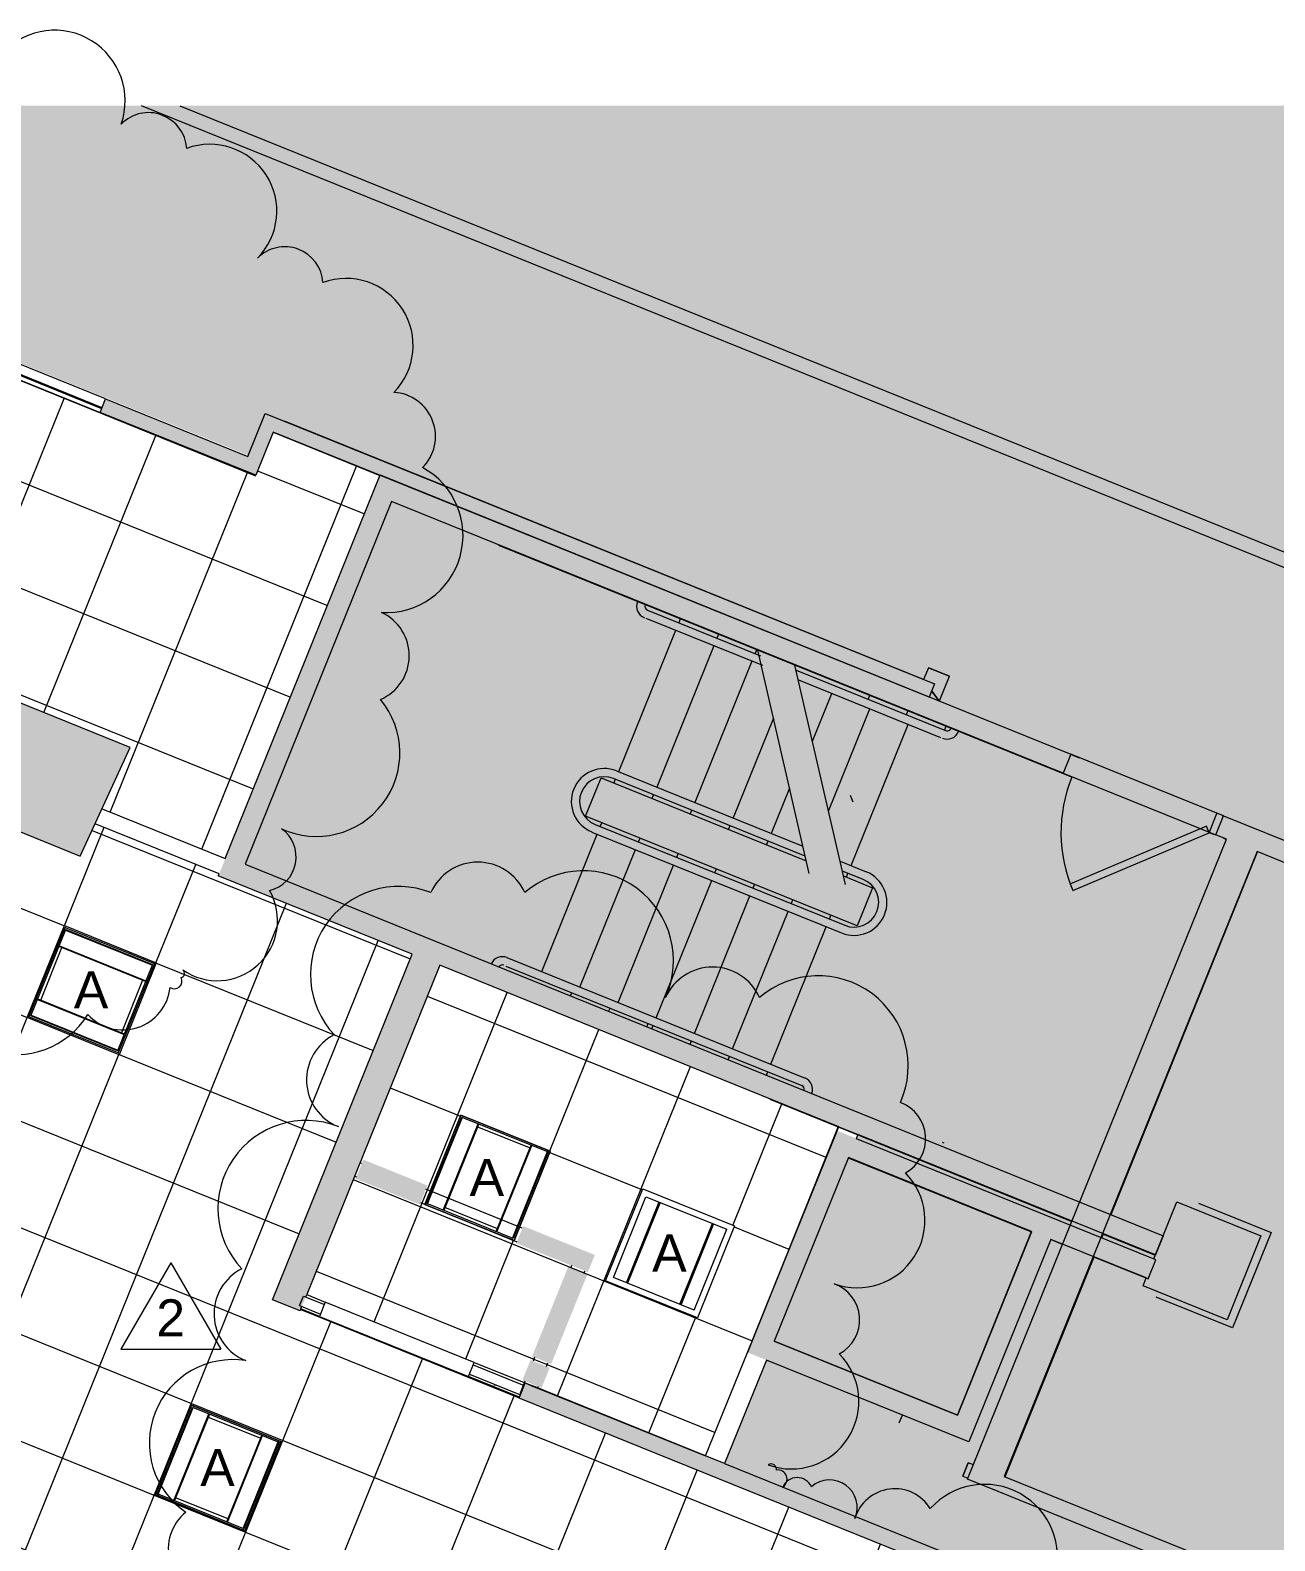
# Model space of a CAD drawing. Header units: inches. Extents: x 240 to 2111, y -1901 to 154.
# Drawn here: x 739.9 to 1042.2, y -237.5 to 129.2 of the extents above; entities that cross this region are included whole.
import ezdxf

# ---------------------------------------------------------------- set-up
doc = ezdxf.new("R2010")
doc.units = ezdxf.units.IN
doc.header["$MEASUREMENT"] = 0
for name, color, linetype, lineweight in [('8th floor - 800-805 background_dwg', 8, 'Continuous', 9), ('A-CLNG', 13, 'Continuous', 13), ('A-CLNG-PATT', 13, 'Continuous', 13), ('A-DETL', 90, 'Continuous', 13), ('A-DETL-GENF', 92, 'Continuous', 9), ('A-GLAZ', 151, 'Continuous', 13), ('A-WALL', 113, 'Continuous', 13), ('A-Wall-Bldg', 7, 'Continuous', 9), ('A-Wall-Exst', 7, 'Continuous', 9), ('A-WALL-PATT', 111, 'Continuous', 13), ('E-LITE-EQPM', 33, 'Continuous', 9), ('E-LITE-EQPM-IDEN', 33, 'Continuous', 9), ('G-ANNO-REVC', 71, 'Continuous', 9), ('G-ANNO-REVC-IDEN', 71, 'Continuous', 9), ('I-WALL', 2, 'Continuous', 13)]:
    doc.layers.add(name, color=color, linetype=linetype, lineweight=lineweight)
doc.styles.add('Arial', font='arial.ttf', dxfattribs={"height": 9})

# ---------------------------------------------------------------- blocks, each defined once
blk = doc.blocks.new('8th floor - 800-805 background_dwg-V1-REFLECTED CEILING PLAN')
at = {"layer": 'A-Wall-Bldg', "color": 253}
for p, q in [((480.8, 274.34), (480.72, 274.13)), ((486.47, 275.02), (486.22, 274.39)), ((582.17, 244.94), (587.37, 257.79)), ((592.93, 255.55), (587.73, 242.69)), ((466.68, 239.41), (465.81, 237.25)), ((471.32, 237.53), (415.07, 98.36)), ((549.52, 164.15), (579.17, 237.52)), ((584.73, 235.27), (583.56, 232.37)), ((563.7, 183.24), (581.69, 227.73)), ((460.47, 211.02), (460.59, 210.97)), ((445.34, 170.57), (460, 206.86)), ((447.71, 171.12), (461.67, 205.63)), ((458.96, 206.95), (459.89, 206.57)), ((560.18, 206.55), (559.99, 206.08)), ((455.21, 197.67), (456.14, 197.3)), ((492.79, 183.9), (458.48, 197.76)), ((628.03, 195.62), (626.18, 196.37)), ((451.47, 188.4), (452.39, 188.03)), ((479.55, 178.46), (454.74, 188.49)), ((491.73, 181.27), (494.29, 187.61)), ((475.67, 183.66), (477.28, 184.35)), ((496.14, 186.86), (494.11, 181.82)), ((497.4, 182.58), (444.15, 170.29)), ((482.76, 121.73), (507.27, 182.36)), ((484.62, 120.98), (509.12, 181.61)), ((495.57, 182.77), (494.64, 183.15)), ((606.34, 160.6), (557.19, 180.47)), ((462.56, 174.54), (450.99, 179.22)), ((505.77, 178.65), (504.84, 179.03)), ((541, 164.41), (507.62, 177.9)), ((494.67, 173.74), (440.49, 161.24)), ((490.45, 172.76), (471.64, 126.23)), ((515.08, 100.28), (544.37, 172.76)), ((469.78, 126.98), (488.07, 172.22)), ((473.98, 168.97), (484.96, 164.53)), ((502.02, 169.38), (501.09, 169.75)), ((517.16, 100.08), (546.2, 171.93)), ((456.99, 165.05), (481.21, 155.26)), ((537.25, 155.14), (503.88, 168.63)), ((430.74, 134.46), (441.84, 161.93)), ((444.22, 162.48), (432.79, 134.18)), ((487.74, 163.4), (486.81, 163.78)), ((543.66, 163.34), (542.85, 163.66)), ((440.38, 160.97), (441.31, 160.6)), ((443.16, 159.85), (477.47, 145.98)), ((498.27, 160.11), (497.35, 160.48)), ((533.51, 145.87), (500.13, 159.36)), ((483.99, 154.13), (483.07, 154.51)), ((539.91, 154.07), (539.11, 154.39)), ((436.63, 151.7), (437.56, 151.33)), ((439.41, 150.58), (473.72, 136.71)), ((494.53, 150.84), (493.6, 151.21)), ((529.76, 136.6), (496.38, 150.09)), ((480.25, 144.86), (479.32, 145.23)), ((536.16, 144.8), (535.36, 145.12)), ((432.89, 142.43), (433.81, 142.06)), ((435.67, 141.31), (469.97, 127.44)), ((490.78, 141.57), (489.85, 141.94)), ((526.01, 127.33), (492.63, 140.82)), ((476.5, 135.59), (475.57, 135.96)), ((532.41, 135.53), (531.61, 135.85)), ((487.03, 132.29), (486.11, 132.67)), ((531.92, 134.31), (531.12, 134.64)), ((522.26, 118.05), (488.89, 131.54)), ((472.75, 126.32), (471.83, 126.69)), ((528.17, 125.04), (527.38, 125.37)), ((483.29, 123.02), (482.36, 123.4)), ((518.52, 108.78), (485.14, 122.27)), ((524.42, 115.77), (523.63, 116.09))]:
    blk.add_line(p, q, dxfattribs=at)
at = {"layer": 'A-Wall-Bldg', "color": 253, "flags": 128}
for points in [[(574.73, 268.29), (581.86, 285.93), (605.03, 276.56), (597.53, 258)], [(485.34, 272.27), (484.78, 270.88), (480.15, 272.75)], [(498.86, 237.74), (484.78, 270.88), (483.17, 270.19), (497.25, 237.06)], [(581.69, 227.73), (626.19, 209.74), (608.2, 165.24)], [(495.3, 182.09), (498.15, 189.15), (507.42, 185.4), (480.76, 119.44), (471.49, 123.19), (491.64, 173.04)]]:
    blk.add_lwpolyline(points, dxfattribs=at)
at = {"layer": 'A-Wall-Bldg', "color": 253}
for centre, radius, start, end in [((484.79, 270.84), 35.97, 247.9851, 293.027), ((459.08, 207.23), 3, 337.9948, 67.9948), ((459.08, 207.23), 1, 337.9948, 67.9948), ((501.71, 184.61), 8, 337.9929, 157.9929), ((501.71, 184.61), 6, 337.9929, 157.9929), ((547.12, 171.56), 3, 70.4879, 157.991), ((547.12, 171.56), 1, 76.1332, 157.991), ((429.82, 134.84), 3, 247.991, 337.991), ((429.82, 134.84), 1, 247.991, 337.991), ((477.2, 123.98), 8, 157.9929, 337.9929), ((477.2, 123.98), 6, 157.9929, 337.9929), ((517.89, 99.24), 3, 157.9948, 245.0045), ((517.89, 99.24), 1, 157.9948, 238.3277)]:
    blk.add_arc(centre, radius, start, end, dxfattribs=at)
at = {"layer": 'A-Wall-Exst', "color": 253}
for p, q in [((577.52, 247.04), (489.44, 282.63)), ((583.13, 244.77), (582.15, 245.17)), ((641.14, 221.33), (587.77, 242.9)), ((638.29, 213.61), (637.77, 212.33)), ((591.69, 119.09), (591.2, 119.29)), ((589.88, 116.05), (590.38, 115.85)), ((614.39, 109.92), (613.46, 110.3)), ((612.15, 107.05), (613.07, 106.68)), ((619.61, 107.81), (619.25, 107.96)), ((580.84, 104.08), (571.37, 80.64)), ((574.61, 79.33), (584.08, 102.77)), ((565.09, 65.11), (564.91, 64.66)), ((568.16, 63.35), (568.34, 63.8))]:
    blk.add_line(p, q, dxfattribs=at)
at = {"layer": 'A-Wall-Exst', "color": 253, "flags": 128}
for points in [[(637.77, 212.33), (641.02, 211.02), (641.53, 212.29)], [(452.79, 205.36), (446.8, 207.78), (444.74, 202.68), (447.6, 201.52), (384.91, 46.35)], [(617.94, 104.71), (620.89, 103.52), (620.98, 103.74)]]:
    blk.add_lwpolyline(points, dxfattribs=at)
at = {"layer": 'A-WALL-PATT', "color": 253, "lineweight": 9}
for p, q in [((641.02, 211.02), (637.77, 212.33)), ((444.74, 202.68), (446.8, 207.78)), ((452.71, 205.18), (450.33, 203.47)), ((450.33, 203.47), (452.71, 205.18)), ((620.98, 103.74), (620.89, 103.52))]:
    blk.add_line(p, q, dxfattribs=at)
blk = doc.blocks.new('Frameless opening with glazing - 36_ x 96_-5225175-REFLECTED CEILING PLAN')
at = {"layer": 'A-GLAZ', "lineweight": 30}
blk.add_line((-19.5, -0.625), (16.5, -0.625), dxfattribs=at)
blk = doc.blocks.new('L-Recessed-Axis-Duo - 2 x 2-V2-REFLECTED CEILING PLAN')
at = {"layer": 'E-LITE-EQPM'}
for p, q in [((-12.03, 12.03), (-12.03, -12.03)), ((12.03, 12.03), (-12.03, 12.03)), ((-11.7, 11.7), (-11.7, -11.7)), ((11.7, 11.7), (-11.7, 11.7)), ((-11.37, 11.26), (-11.37, 11.27)), ((-11.37, 11.14), (-11.37, 11.26)), ((-11.37, 11.14), (11.38, 11.14)), ((11.32, 11.32), (-11.32, 11.32)), ((-11.32, 11.32), (-11.32, -11.32)), ((11.32, -11.32), (11.32, 11.32)), ((11.38, 11.27), (11.38, 11.26)), ((11.38, 11.26), (11.38, 11.14)), ((11.7, -11.7), (11.7, 11.7)), ((12.03, -12.03), (12.03, 12.03)), ((-11.32, 7.03), (11.32, 7.03)), ((-11.32, 7.02), (11.32, 7.02)), ((-11.32, 6.85), (11.32, 6.85)), ((-10.57, 6.87), (-10.57, -6.87)), ((10.57, -6.87), (10.57, 6.87)), ((11.32, -6.85), (-11.32, -6.85)), ((-11.32, -7.02), (11.32, -7.02)), ((-11.32, -7.03), (11.32, -7.03)), ((-12.03, -12.03), (12.03, -12.03)), ((-11.7, -11.7), (11.7, -11.7)), ((-11.37, -11.26), (-11.37, -11.14)), ((-11.37, -11.14), (11.38, -11.14)), ((-11.37, -11.27), (-11.37, -11.26)), ((-11.32, -11.32), (11.32, -11.32)), ((11.38, -11.14), (11.38, -11.26)), ((11.38, -11.26), (11.38, -11.27))]:
    blk.add_line(p, q, dxfattribs=at)
for points, knots in [([(-11.97, 11.97), (-11.98, 11.98), (-11.98, 11.98), (-11.99, 11.99), (-12, 12), (-12.01, 12.01), (-12.01, 12.01), (-12.02, 12.02), (-12.02, 12.02), (-12.03, 12.03), (-12.03, 12.03), (-12.03, 12.03), (-12.03, 12.03)], [0, 0, 0, 0, 0.166667, 0.25, 0.333333, 0.416667, 0.5, 0.583333, 0.666667, 0.75, 0.833333, 1, 1, 1, 1]), ([(-11.7, 11.7), (-11.7, 11.7), (-11.7, 11.7), (-11.7, 11.7), (-11.71, 11.71), (-11.71, 11.71), (-11.72, 11.72), (-11.72, 11.72), (-11.73, 11.73), (-11.73, 11.73)], [0, 0, 0, 0, 0.166667, 0.333333, 0.458333, 0.583333, 0.708333, 0.833333, 1, 1, 1, 1]), ([(-11.64, 11.64), (-11.65, 11.65), (-11.65, 11.65), (-11.66, 11.66), (-11.67, 11.67), (-11.68, 11.68), (-11.68, 11.68), (-11.69, 11.69), (-11.69, 11.69), (-11.7, 11.7), (-11.7, 11.7), (-11.7, 11.7), (-11.7, 11.7)], [0, 0, 0, 0, 0.166667, 0.25, 0.333333, 0.416667, 0.5, 0.583333, 0.666667, 0.75, 0.833333, 1, 1, 1, 1]), ([(11.64, 11.64), (11.65, 11.65), (11.65, 11.65), (11.66, 11.66), (11.67, 11.67), (11.68, 11.68), (11.68, 11.68), (11.69, 11.69), (11.69, 11.69), (11.7, 11.7), (11.7, 11.7), (11.7, 11.7), (11.7, 11.7)], [0, 0, 0, 0, 0.166667, 0.25, 0.333333, 0.416667, 0.5, 0.583333, 0.666667, 0.75, 0.833333, 1, 1, 1, 1]), ([(11.7, 11.7), (11.7, 11.7), (11.7, 11.7), (11.7, 11.7), (11.71, 11.71), (11.71, 11.71), (11.72, 11.72), (11.72, 11.72), (11.73, 11.73), (11.73, 11.73)], [0, 0, 0, 0, 0.166667, 0.333333, 0.458333, 0.583333, 0.708333, 0.833333, 1, 1, 1, 1]), ([(11.97, 11.97), (11.98, 11.98), (11.98, 11.98), (11.99, 11.99), (12, 12), (12.01, 12.01), (12.01, 12.01), (12.02, 12.02), (12.02, 12.02), (12.03, 12.03), (12.03, 12.03), (12.03, 12.03), (12.03, 12.03)], [0, 0, 0, 0, 0.166667, 0.25, 0.333333, 0.416667, 0.5, 0.583333, 0.666667, 0.75, 0.833333, 1, 1, 1, 1]), ([(-12.03, -12.03), (-12.03, -12.03), (-12.03, -12.03), (-12.03, -12.03), (-12.02, -12.02), (-12.02, -12.02), (-12.01, -12.01), (-12.01, -12.01), (-12, -12), (-11.99, -11.99), (-11.98, -11.98), (-11.98, -11.98), (-11.97, -11.97)], [-1, -1, -1, -1, -0.833333, -0.75, -0.666667, -0.583333, -0.5, -0.416667, -0.333333, -0.25, -0.166667, 0, 0, 0, 0]), ([(-11.73, -11.73), (-11.73, -11.73), (-11.72, -11.72), (-11.71, -11.71), (-11.71, -11.71), (-11.7, -11.7), (-11.7, -11.7), (-11.7, -11.7), (-11.7, -11.7)], [-1, -1, -1, -1, -0.75, -0.583333, -0.458333, -0.333333, -0.166667, 0, 0, 0, 0]), ([(-11.7, -11.7), (-11.7, -11.7), (-11.7, -11.7), (-11.7, -11.7), (-11.69, -11.69), (-11.69, -11.69), (-11.68, -11.68), (-11.68, -11.68), (-11.67, -11.67), (-11.66, -11.66), (-11.65, -11.65), (-11.65, -11.65), (-11.64, -11.64)], [-1, -1, -1, -1, -0.833333, -0.75, -0.666667, -0.583333, -0.5, -0.416667, -0.333333, -0.25, -0.166667, 0, 0, 0, 0]), ([(11.64, -11.64), (11.65, -11.65), (11.65, -11.65), (11.66, -11.66), (11.67, -11.67), (11.68, -11.68), (11.68, -11.68), (11.69, -11.69), (11.69, -11.69), (11.7, -11.7), (11.7, -11.7), (11.7, -11.7), (11.7, -11.7)], [0, 0, 0, 0, 0.166667, 0.25, 0.333333, 0.416667, 0.5, 0.583333, 0.666667, 0.75, 0.833333, 1, 1, 1, 1]), ([(11.7, -11.7), (11.7, -11.7), (11.7, -11.7), (11.7, -11.7), (11.71, -11.71), (11.71, -11.71), (11.72, -11.72), (11.72, -11.72), (11.73, -11.73), (11.73, -11.73)], [0, 0, 0, 0, 0.166667, 0.333333, 0.458333, 0.583333, 0.708333, 0.833333, 1, 1, 1, 1]), ([(11.97, -11.97), (11.98, -11.98), (11.98, -11.98), (11.99, -11.99), (12, -12), (12.01, -12.01), (12.01, -12.01), (12.02, -12.02), (12.02, -12.02), (12.03, -12.03), (12.03, -12.03), (12.03, -12.03), (12.03, -12.03)], [0, 0, 0, 0, 0.166667, 0.25, 0.333333, 0.416667, 0.5, 0.583333, 0.666667, 0.75, 0.833333, 1, 1, 1, 1])]:
    blk.add_open_spline(points, degree=3, knots=knots, dxfattribs=at)
blk = doc.blocks.new('L-Recessed-Axis-Duo - 2 x 2-V12-REFLECTED CEILING PLAN')
at = {"layer": 'E-LITE-EQPM'}
for p, q in [((-11.7, 11.7), (-11.7, -11.7)), ((11.7, 11.7), (-11.7, 11.7)), ((-11.37, 11.26), (-11.37, 11.27)), ((-11.37, 11.14), (-11.37, 11.26)), ((-11.37, 11.14), (11.38, 11.14)), ((11.32, 11.32), (-11.32, 11.32)), ((-11.32, 11.32), (-11.32, -11.32)), ((11.32, -11.32), (11.32, 11.32)), ((11.38, 11.27), (11.38, 11.26)), ((11.38, 11.26), (11.38, 11.14)), ((11.7, -11.7), (11.7, 11.7)), ((-11.32, 7.03), (11.32, 7.03)), ((-11.32, 7.02), (11.32, 7.02)), ((-11.32, 6.85), (11.32, 6.85)), ((-10.57, 6.87), (-10.57, -6.87)), ((10.57, -6.87), (10.57, 6.87)), ((11.32, -6.85), (-11.32, -6.85)), ((-11.32, -7.02), (11.32, -7.02)), ((-11.32, -7.03), (11.32, -7.03)), ((-11.7, -11.7), (11.7, -11.7)), ((-11.37, -11.26), (-11.37, -11.14)), ((-11.37, -11.14), (11.38, -11.14)), ((-11.37, -11.27), (-11.37, -11.26)), ((-11.32, -11.32), (11.32, -11.32)), ((11.38, -11.14), (11.38, -11.26)), ((11.38, -11.26), (11.38, -11.27))]:
    blk.add_line(p, q, dxfattribs=at)
for points, knots in [([(-11.64, 11.64), (-11.65, 11.65), (-11.65, 11.65), (-11.66, 11.66), (-11.67, 11.67), (-11.68, 11.68), (-11.68, 11.68), (-11.69, 11.69), (-11.69, 11.69), (-11.7, 11.7), (-11.7, 11.7), (-11.7, 11.7), (-11.7, 11.7)], [0, 0, 0, 0, 0.166667, 0.25, 0.333333, 0.416667, 0.5, 0.583333, 0.666667, 0.75, 0.833333, 1, 1, 1, 1]), ([(11.64, 11.64), (11.65, 11.65), (11.65, 11.65), (11.66, 11.66), (11.67, 11.67), (11.68, 11.68), (11.68, 11.68), (11.69, 11.69), (11.69, 11.69), (11.7, 11.7), (11.7, 11.7), (11.7, 11.7), (11.7, 11.7)], [0, 0, 0, 0, 0.166667, 0.25, 0.333333, 0.416667, 0.5, 0.583333, 0.666667, 0.75, 0.833333, 1, 1, 1, 1]), ([(-11.7, -11.7), (-11.7, -11.7), (-11.7, -11.7), (-11.7, -11.7), (-11.69, -11.69), (-11.69, -11.69), (-11.68, -11.68), (-11.68, -11.68), (-11.67, -11.67), (-11.66, -11.66), (-11.65, -11.65), (-11.65, -11.65), (-11.64, -11.64)], [-1, -1, -1, -1, -0.833333, -0.75, -0.666667, -0.583333, -0.5, -0.416667, -0.333333, -0.25, -0.166667, 0, 0, 0, 0]), ([(11.64, -11.64), (11.65, -11.65), (11.65, -11.65), (11.66, -11.66), (11.67, -11.67), (11.68, -11.68), (11.68, -11.68), (11.69, -11.69), (11.69, -11.69), (11.7, -11.7), (11.7, -11.7), (11.7, -11.7), (11.7, -11.7)], [0, 0, 0, 0, 0.166667, 0.25, 0.333333, 0.416667, 0.5, 0.583333, 0.666667, 0.75, 0.833333, 1, 1, 1, 1])]:
    blk.add_open_spline(points, degree=3, knots=knots, dxfattribs=at)
blk = doc.blocks.new('L-Recessed-Axis-Duo - 2 x 2-V7-REFLECTED CEILING PLAN')
at = {"layer": 'E-LITE-EQPM'}
for p, q in [((-12.03, -12.03), (-12.03, 12.03)), ((-12.03, 12.03), (12.03, 12.03)), ((12.03, 12.03), (12.03, -12.03)), ((-10.57, -10.57), (-10.57, 10.57)), ((-10.57, 10.57), (10.57, 10.57)), ((10.57, 10.57), (10.57, -10.57)), ((-10.57, 7.15), (10.57, 7.15)), ((-10.57, 7.09), (10.57, 7.09)), ((-10.57, 6.96), (10.57, 6.96)), ((-10.57, 6.9), (10.57, 6.9)), ((10.57, 6.85), (-10.57, 6.85)), ((-10.57, -6.85), (10.57, -6.85)), ((-10.57, -6.9), (10.57, -6.9)), ((-10.57, -6.96), (10.57, -6.96)), ((10.57, -7.09), (-10.57, -7.09)), ((-10.57, -7.15), (10.57, -7.15)), ((-10.57, -10.57), (10.57, -10.57)), ((12.03, -12.03), (-12.03, -12.03))]:
    blk.add_line(p, q, dxfattribs=at)
for points, knots in [([(-12.03, 12.03), (-12.03, 12.03), (-12.03, 12.03), (-12.03, 12.03), (-12.02, 12.02), (-12.02, 12.02), (-12.01, 12.01), (-12.01, 12.01), (-12, 12), (-11.99, 11.99), (-11.98, 11.98), (-11.98, 11.98), (-11.97, 11.97)], [0, 0, 0, 0, 0.166667, 0.25, 0.333333, 0.416667, 0.5, 0.583333, 0.666667, 0.75, 0.833333, 1, 1, 1, 1]), ([(12.03, 12.03), (12.03, 12.03), (12.03, 12.03), (12.03, 12.03), (12.02, 12.02), (12.02, 12.02), (12.01, 12.01), (12.01, 12.01), (12, 12), (11.99, 11.99), (11.98, 11.98), (11.98, 11.98), (11.97, 11.97)], [0, 0, 0, 0, 0.166667, 0.25, 0.333333, 0.416667, 0.5, 0.583333, 0.666667, 0.75, 0.833333, 1, 1, 1, 1]), ([(-11.97, -11.97), (-11.98, -11.98), (-11.98, -11.98), (-11.99, -11.99), (-12, -12), (-12.01, -12.01), (-12.01, -12.01), (-12.02, -12.02), (-12.02, -12.02), (-12.03, -12.03), (-12.03, -12.03), (-12.03, -12.03), (-12.03, -12.03)], [-1, -1, -1, -1, -0.833333, -0.75, -0.666667, -0.583333, -0.5, -0.416667, -0.333333, -0.25, -0.166667, 0, 0, 0, 0]), ([(12.03, -12.03), (12.03, -12.03), (12.03, -12.03), (12.03, -12.03), (12.02, -12.02), (12.02, -12.02), (12.01, -12.01), (12.01, -12.01), (12, -12), (11.99, -11.99), (11.98, -11.98), (11.98, -11.98), (11.97, -11.97)], [0, 0, 0, 0, 0.166667, 0.25, 0.333333, 0.416667, 0.5, 0.583333, 0.666667, 0.75, 0.833333, 1, 1, 1, 1])]:
    blk.add_open_spline(points, degree=3, knots=knots, dxfattribs=at)
blk = doc.blocks.new('Family - ___-5551005-REFLECTED CEILING PLAN')
at = {"layer": 'G-ANNO-REVC'}
for centre, radius, start, end in [((848.64, -85.25), 12.49, 24.1041, 155.9144), ((874.29, -96.71), 21.86, 335.9144, 130.7056), ((829.38, -100.04), 21.38, 68.4287, 223.2199), ((905.65, -110.73), 12.49, 24.1041, 155.9144), ((931.3, -122.2), 21.86, 335.9144, 130.7056), ((819.27, -125.6), 12.22, 116.6184, 248.4287), ((948.05, -139.91), 9.36, 298.1474, 69.9577), ((806.91, -156.85), 21.38, 68.4287, 223.2199), ((940.82, -159.71), 16.39, 249.9577, 44.7489), ((796.81, -182.42), 12.22, 116.6184, 248.4287), ((932, -183.9), 9.36, 298.1474, 69.9577), ((789.14, -213.81), 20.27, 80.9982, 235.7895), ((924.78, -203.69), 16.39, 249.9577, 44.7489), ((919.87, -220.16), 1.29, 351.3734, 123.1837), ((921.46, -222.59), 2.26, 303.1837, 97.9749), ((926.19, -226), 3.82, 24.6456, 156.4559), ((934.07, -229.43), 6.68, 336.4559, 131.2471), ((949.89, -235.01), 10.12, 31.5264, 163.3367), ((971.7, -241.53), 17.71, 343.3367, 138.128), ((785.06, -239.54), 11.58, 129.1879, 260.9982), ((990.4, -250.18), 3.97, 344.1146, 115.9249), ((780.08, -271), 20.27, 80.9982, 235.7895), ((994.31, -258.23), 6.96, 295.9249, 90.7161), ((989.68, -273.99), 12.21, 279.2953, 51.1056), ((972.43, -295.37), 21.37, 231.1056, 25.8968), ((776, -296.74), 11.58, 129.1879, 260.9982), ((791.28, -314.17), 18.11, 160.6836, 315.4749), ((951.34, -321.51), 12.21, 279.2953, 51.1056), ((813.25, -321.87), 10.35, 208.8733, 340.6836), ((840.11, -331.28), 18.11, 160.6836, 315.4749), ((934.09, -342.89), 21.37, 231.1056, 25.8968), ((862.08, -338.99), 10.35, 208.8733, 340.6836), ((888.94, -348.4), 18.11, 160.6836, 315.4749), ((910.91, -356.1), 10.35, 208.8733, 340.6836)]:
    blk.add_arc(centre, radius, start, end, dxfattribs=at)
blk = doc.blocks.new('Family - ___-5551008-REFLECTED CEILING PLAN')
at = {"layer": 'G-ANNO-REVC'}
for centre, radius, start, end in [((745.84, 112.07), 17.16, 340.8945, 135.6858), ((768.68, 99.93), 9.29, 3.6389, 135.4492), ((783.57, 85.27), 16.26, 315.4492, 110.2404), ((801.77, 67.35), 9.29, 3.6389, 135.4492), ((816.67, 52.69), 16.26, 315.4492, 110.2404), ((827.66, 30.6), 10.71, 315.01, 86.8203), ((826.32, 6.55), 18.73, 266.8203, 61.6115), ((820.42, -22.65), 11.57, 293.3258, 65.1361), ((809.47, -46.27), 20.24, 245.1361, 39.9274), ((796.17, -71.49), 8.36, 283.2291, 55.0395), ((785.39, -86.91), 14.63, 235.0395, 29.8307), ((736.64, -99.29), 20.18, 174.0697, 328.8609), ((776.38, -99.76), 1.05, 282.2476, 54.0579), ((774.99, -101.67), 1.84, 234.0579, 28.8491), ((762.44, -101.97), 11.53, 222.2594, 354.0697)]:
    blk.add_arc(centre, radius, start, end, dxfattribs=at)
blk = doc.blocks.new('Revision Tag - Revision Tag-133968-REFLECTED CEILING PLAN')
at = {"layer": 'G-ANNO-REVC-IDEN'}
for p, q in [((0, 0.1384), (-0.1263, -0.0804)), ((0, 0.1384), (0.1263, -0.0804)), ((-0.1263, -0.0804), (0.1263, -0.0804))]:
    blk.add_line(p, q, dxfattribs=at)

msp = doc.modelspace()

# ---------------------------------------------------------------- hatches: boundary and pattern name
at = {"layer": 'A-CLNG-PATT'}
h = msp.add_hatch(dxfattribs=at)
h.set_pattern_fill('FP_3', color=256, style=0, pattern_type=2)
h.set_pattern_definition([(338, (578.734, -123.295), (-8.9906, -22.2524), []), (248, (578.734, -123.295), (-22.2524, 8.9906), [])])
h.paths.add_polyline_path([(906.93, -362.47), (955.57, -242.08), (858.66, -202.92), (858.7, -202.82), (805.63, -181.38), (805.5, -181.7), (798.78, -178.99), (832.68, -95.07), (785.62, -76.04), (785.81, -75.58), (755.72, -63.42), (752.11, -71.29), (725.13, -60.4), (736.89, -33.87), (764.23, -44.92), (757.4, -59.78), (787.31, -71.87), (824.88, 21.13), (798.94, 31.62), (794.68, 21.07), (652.21, 78.63), (620.11, -0.81), (591.14, 10.9), (555.44, -77.45), (581.51, -87.99), (580.11, -91.45), (464.92, -44.91), (450.31, -81.07), (458.26, -84.29), (406.88, -211.45), (427.65, -219.84), (426.25, -223.32), (397.52, -211.71), (371.61, -275.84), (381.59, -279.87), (381.64, -279.79), (384.52, -280.95), (373.98, -307.04), (361.11, -301.84), (347.46, -335.62), (641.36, -335.62), (641.36, -313.76), (663.36, -313.76), (663.36, -335.62), (840.47, -335.62), (906.92, -362.46)], flags=0)
h.paths.add_polyline_path([(519.91, -332.24), (498.21, -323.47), (506.98, -301.78), (528.68, -310.54), (521.09, -329.32)], flags=0)
h.paths.add_polyline_path([(756.18, -324.06), (734.48, -315.29), (743.25, -293.59), (764.95, -302.36), (757.23, -321.46)], flags=0)
h.paths.add_polyline_path([(863.49, -315.84), (842.1, -307.2), (842.05, -307.18), (841.19, -306.8), (850.22, -284.53), (871.58, -293.16), (871.62, -293.18), (872.49, -293.56), (863.49, -315.84)], flags=0)
h.paths.add_polyline_path([(864.07, -310.49), (869.21, -297.78), (849.6, -289.86), (844.47, -302.57), (863.99, -310.46)], flags=0)
h.paths.add_polyline_path([(453.15, -305.27), (431.45, -296.5), (440.22, -274.8), (461.92, -283.57), (454.55, -301.81)], flags=0)
h.paths.add_polyline_path([(689.38, -297.2), (667.68, -288.44), (676.44, -266.74), (698.14, -275.5), (690.69, -293.95)], flags=0)
h.paths.add_polyline_path([(881.49, -271.29), (860.1, -262.64), (860.05, -262.63), (859.19, -262.25), (868.22, -239.98), (889.58, -248.6), (889.63, -248.62), (890.49, -249), (881.49, -271.28)], flags=0)
h.paths.add_polyline_path([(622.63, -270.2), (600.93, -261.44), (609.7, -239.74), (631.4, -248.51), (624.15, -266.44)], flags=0)
h.paths.add_polyline_path([(882.07, -265.94), (887.21, -253.23), (867.61, -245.31), (862.47, -258.02), (881.99, -265.9)], flags=0)
h.paths.add_polyline_path([(555.87, -243.23), (534.17, -234.46), (542.94, -212.77), (564.64, -221.53), (556.03, -242.85)], flags=0)
h.paths.add_polyline_path([(497.31, -239.45), (495.59, -239.42), (494, -238.98), (492.67, -238.21), (491.44, -237.02), (490.63, -235.67), (490.22, -234.35), (490.07, -233.08), (490.26, -231.67), (490.74, -230.27), (491.5, -229.08), (492.79, -227.85), (494.23, -227.1), (495.69, -226.71), (497.39, -226.75), (498.98, -227.18), (500.31, -227.95), (501.54, -229.14), (502.35, -230.49), (502.76, -231.81), (502.91, -233.08), (502.72, -234.49), (502.24, -235.89), (501.48, -237.08), (500.19, -238.31), (498.75, -239.06), (497.36, -239.43)], flags=0)
h.paths.add_polyline_path([(792.06, -235.08), (770.36, -226.31), (779.13, -204.62), (800.83, -213.38), (792.1, -234.99)], flags=0)
h.paths.add_polyline_path([(403.4, -210.04), (453.37, -86.36), (448.9, -84.55), (398.93, -208.24), (402.81, -209.8)], flags=0)
h.paths.add_polyline_path([(725.26, -208.23), (703.56, -199.46), (712.32, -177.76), (734.02, -186.53), (725.56, -207.48)], flags=0)
h.paths.add_polyline_path([(467.52, -207.43), (445.82, -198.66), (454.59, -176.96), (476.28, -185.73), (469.09, -203.55)], flags=0)
h.paths.add_polyline_path([(514.54, -194.8), (512.82, -194.76), (511.24, -194.33), (509.91, -193.56), (508.68, -192.37), (507.86, -191.02), (507.45, -189.7), (507.3, -188.43), (507.49, -187.02), (507.97, -185.62), (508.73, -184.43), (510.02, -183.2), (511.46, -182.45), (512.92, -182.06), (514.62, -182.1), (516.21, -182.53), (517.54, -183.3), (518.77, -184.49), (519.58, -185.84), (519.99, -187.16), (520.14, -188.43), (519.95, -189.84), (519.47, -191.24), (518.71, -192.43), (517.38, -193.68), (515.98, -194.41), (514.59, -194.78)], flags=0)
h.paths.add_polyline_path([(658.51, -181.23), (636.81, -172.46), (645.58, -150.76), (667.28, -159.53), (659.02, -179.97)], flags=0)
h.paths.add_polyline_path([(591.75, -154.26), (570.06, -145.49), (578.82, -123.79), (600.52, -132.56), (593.16, -150.76)], flags=0)
h.paths.add_polyline_path([(532.89, -150.37), (531.18, -150.33), (529.59, -149.9), (528.26, -149.13), (527.05, -147.96), (526.22, -146.59), (525.81, -145.27), (525.66, -144), (525.85, -142.59), (526.33, -141.19), (527.09, -140), (528.38, -138.77), (529.81, -138.02), (531.27, -137.63), (532.98, -137.66), (534.56, -138.1), (535.89, -138.87), (537.12, -140.06), (537.94, -141.41), (538.35, -142.73), (538.5, -144), (538.31, -145.41), (537.83, -146.81), (537.07, -148), (535.78, -149.23), (534.34, -149.98), (532.95, -150.35)], flags=0)
h.paths.add_polyline_path([(761.52, -119.51), (740.13, -110.86), (740.09, -110.84), (739.22, -110.46), (748.26, -88.19), (769.62, -96.83), (769.67, -96.85), (770.53, -97.23), (761.52, -119.51)], flags=0)
h.paths.add_polyline_path([(503.4, -118.45), (481.7, -109.69), (490.47, -87.99), (512.17, -96.76), (503.95, -117.08)], flags=0)
h.paths.add_polyline_path([(762.11, -114.16), (767.25, -101.46), (747.65, -93.53), (742.51, -106.23), (762.02, -114.13)], flags=0)
h.paths.add_polyline_path([(694.15, -91.93), (672.45, -83.16), (681.22, -61.46), (702.92, -70.23), (695.1, -89.57)], flags=0)
h.paths.add_polyline_path([(627.39, -64.96), (605.69, -56.19), (614.46, -34.49), (636.16, -43.26), (628.56, -62.06)], flags=0)
h.paths.add_polyline_path([(730.03, -2.95), (708.33, 5.81), (717.1, 27.51), (738.8, 18.75), (731.56, 0.83)], flags=0)
h.paths.add_polyline_path([(663.27, 24.02), (641.57, 32.79), (650.34, 54.48), (672.04, 45.72), (663.43, 24.41)], flags=0)
h = msp.add_hatch(dxfattribs=at)
h.set_pattern_fill('FP_8', color=256, style=0, pattern_type=2)
h.set_pattern_definition([(338, (825.73, -178.702), (-8.9906, -22.2524), []), (248, (825.73, -178.702), (-22.2524, 8.9906), [])])
h.paths.add_polyline_path([(903.95, -216.89), (915.98, -187.13), (936.15, -136.93), (839.4, -97.79), (807.09, -177.76), (903.95, -216.89)], flags=0)
h.paths.add_polyline_path([(864.12, -200.39), (859.48, -198.52), (861.45, -193.65), (866.08, -195.53), (864.33, -199.87)], flags=0)
h.paths.add_polyline_path([(866.46, -194.6), (861.82, -192.73), (870.62, -170.95), (875.25, -172.83), (867.21, -192.73)], flags=0)
h.paths.add_polyline_path([(901.97, -183.4), (879.67, -174.36), (888.7, -152.09), (910.97, -161.12), (901.97, -183.4)], flags=0)
h.paths.add_polyline_path([(897.71, -180.11), (905.63, -160.5), (892.92, -155.37), (885, -174.97), (897.62, -180.07)], flags=0)
h.paths.add_polyline_path([(875.37, -172.3), (857.99, -165.28), (859.67, -161.11), (877.06, -168.13), (875.45, -172.11)], flags=0)
h.paths.add_polyline_path([(857.46, -164.61), (835.76, -155.85), (844.53, -134.15), (866.22, -142.92), (857.6, -164.25)], flags=0)
h.paths.add_polyline_path([(834.52, -155.89), (818.99, -149.62), (820.86, -144.98), (836.39, -151.26)], flags=0)
at = {"layer": 'A-DETL-GENF'}
h = msp.add_hatch(color=254, dxfattribs=at)
h.paths.add_polyline_path([(803.81, -1901.45), (2110.78, -1901.45), (2110.78, -176.86), (2008.52, -429.97), (1892.39, -383.05), (1892.39, -747.55), (1888.89, -747.55), (1888.89, -489.42), (1881.89, -489.42), (1881.89, -485.92), (1888.89, -485.92), (1888.89, -381.64), (1871.3, -374.53), (1913.44, -270.22), (1928.64, -276.36), (1927.33, -279.61), (1915.37, -274.78), (1875.85, -372.6), (2006.58, -425.41), (2068.3, -272.67), (1992.86, -242.19), (1970.67, -297.12), (1964.41, -294.59), (1965.72, -291.35), (1968.74, -292.56), (1989.62, -240.88), (1981.97, -237.79), (1983.28, -234.55), (2069.61, -269.42), (2110.78, -167.52), (2110.78, 42.18), (1940.83, 110.88), (1553.94, 110.88), (1494.21, -36.95), (1610.28, -83.84), (1608.97, -87.09), (1480.15, -35.04), (1481.46, -31.8), (1490.97, -35.64), (1550.16, 110.88), (1346.5, 110.88), (1315.87, 35.15), (1393.31, 3.82), (1393.43, 4.11), (1413.83, -4.13), (1413.74, -4.44), (1444.38, -16.81), (1443.06, -20.06), (1412.41, -7.67), (1405.58, -24.53), (1385.19, -16.29), (1392, 0.57), (1294.39, 40.06), (1295.7, 43.3), (1312.62, 36.46), (1342.72, 110.88), (1145.86, 110.88), (1150.94, 108.82), (1148.52, 102.84), (1258.62, 58.3), (1257.31, 55.06), (1147.2, 99.6), (1139.52, 80.6), (1115.51, 90.32), (1123.83, 110.88), (631.53, 110.88), (624.73, 94.03), (792.9, 26), (797.01, 36.17), (959.52, -29.48), (958.26, -32.61), (992.67, -46.53), (990.79, -51.16), (827.72, 14.8), (792.13, -73.28), (994.81, -155.26), (1030.43, -67.2), (1027.87, -66.16), (1029.75, -61.53), (1058.18, -73.03), (1056.3, -77.66), (1037.85, -70.2), (1002.22, -158.26), (1015.08, -163.45), (1018.42, -155.21), (1038.81, -163.45), (1030.57, -183.85), (1010.17, -175.6), (1010.93, -173.71), (998.08, -168.51), (976.49, -221.88), (1215.66, -318.63), (1265.23, -195.93), (1222.67, -178.72), (1234.41, -149.71), (1093.38, -92.66), (1095.26, -88.03), (1283.56, -164.2), (1281.68, -168.83), (1280.66, -168.42), (1244.39, -258.21), (1281.37, -273.17), (1285.4, -263.21), (1305.79, -271.45), (1298.33, -289.91), (1307.84, -293.76), (1347.55, -195.48), (1318.76, -183.83), (1320.64, -179.2), (1352.67, -192.15), (1350.78, -196.82), (1494.45, -254.87), (1496.31, -250.28), (1637.87, -307.47), (1637.86, -1157.84), (1596.49, -1157.84), (1596.49, -1238.44), (1393.68, -1238.48), (1390.34, -1246.85), (1390.34, -1238.44), (1388.86, -1238.44), (1388.86, -855.25), (1285.16, -925.18), (1265.15, -975.36), (1229.33, -960.88), (1199.86, -980.75), (1179.39, -995), (1206.13, -1033.42), (1190.34, -1072.48), (1093.05, -928.2), (1092.62, -927.66), (1092.08, -927.23), (1091.46, -926.93), (1090.79, -926.79), (1090.1, -926.8), (1089.43, -926.97), (1088.82, -927.28), (1040.99, -959.53), (1028.72, -950.31), (1016.73, -940.73), (1005.04, -930.78), (993.65, -920.48), (982.58, -909.85), (971.84, -898.88), (961.44, -887.59), (951.38, -876), (941.31, -863.63), (932.34, -851.92), (923.37, -839.46), (914.79, -826.73), (906.6, -813.75), (898.8, -800.52), (891.41, -787.07), (884.43, -773.4), (877.86, -759.52), (871.72, -745.45), (866.01, -731.2), (860.73, -716.79), (855.89, -702.22), (851.5, -687.51), (847.55, -672.68), (895.3, -640.47), (895.87, -640), (896.35, -639.3), (896.59, -638.72), (896.69, -637.99), (896.59, -637.19), (896.31, -636.49), (811.28, -510.38), (305.2, -510.38), (305.2, -339.24), (300.95, -339.24), (300.95, -335.74), (343.64, -335.74), (357.87, -300.53), (351.67, -298.02), (362.17, -272.03), (368.37, -274.53), (394.33, -210.29), (355.22, -194.49), (356.53, -191.24), (362.31, -193.57), (381.76, -145.42), (375.99, -143.08), (377.3, -139.84), (416.41, -155.63), (461.67, -43.6), (434.32, -32.55), (437.22, -25.37), (440.47, -26.68), (438.87, -30.62), (552.11, -76.36), (596.87, 34.43), (483.64, 80.18), (475.59, 60.26), (481.6, 57.83), (472.61, 35.57), (466.6, 38), (455.45, 10.41), (452.21, 11.72), (463.35, 39.31), (450.36, 44.57), (459.35, 66.82), (472.35, 61.57), (481.71, 84.74), (598.18, 37.68), (627.76, 110.88), (239.63, 110.88), (239.63, -1901.45), (801.64, -1901.45)], flags=0)
h.paths.add_polyline_path([(1701.73, -747.55), (1698.23, -747.55), (1698.23, -470.21), (1701.73, -470.21), (1701.73, -485.92), (1841.89, -485.96), (1841.89, -489.42), (1701.73, -489.42), (1701.73, -643.75)], flags=0)
h.paths.add_polyline_path([(713.83, -737.92), (688.79, -727.81), (695.59, -710.99), (720.62, -721.11), (713.97, -737.56)], flags=0)
h.paths.add_polyline_path([(473.33, -647.04), (451.84, -638.35), (460.83, -616.1), (482.32, -624.78), (474.65, -643.75)], flags=0)
h.paths.add_polyline_path([(1727.98, -601.81), (1727.98, -579.81), (1749.98, -579.81), (1749.98, -601.81)], flags=0)
h.paths.add_polyline_path([(1698.23, -430.21), (1698.23, -265.39), (1114.16, -29.41), (1115.47, -26.16), (1601.7, -222.61), (1623.43, -168.83), (1632.93, -172.67), (1631.62, -175.92), (1625.36, -173.39), (1604.94, -223.92), (1643.89, -239.65), (1664.3, -189.12), (1657.58, -186.41), (1658.89, -183.16), (1704.64, -201.65), (1703.33, -204.89), (1667.55, -190.43), (1647.13, -240.97), (1726.79, -273.15), (1747.21, -222.62), (1740.42, -219.88), (1741.73, -216.63), (1748.52, -219.37), (1753.92, -206.01), (1796.89, -223.37), (1795.58, -226.62), (1755.86, -210.57), (1728.95, -277.16), (1728.95, -289.53), (1751.97, -289.53), (1751.97, -322.54), (1827.01, -352.86), (1866.45, -255.25), (1828.92, -240.09), (1830.23, -236.84), (1871.01, -253.32), (1828.95, -357.42), (1725.45, -315.6), (1725.45, -276.38), (1701.73, -266.8), (1701.73, -430.21)], flags=0)
h.paths.add_polyline_path([(1207.25, -339.45), (1214.16, -322.33), (967.57, -222.58), (990.66, -165.51), (987.76, -164.34), (967.89, -213.52), (918.74, -193.69), (908.6, -218.78), (1186.4, -331.02)], flags=0)
h.paths.add_polyline_path([(260.95, -339.24), (242.95, -339.24), (242.95, -335.74), (260.95, -335.74)], flags=0)
h.paths.add_polyline_path([(1749.97, -321.73), (1749.97, -315.53), (1734.61, -315.53), (1749.25, -321.44)], flags=0)
h.paths.add_polyline_path([(1747.21, -291.81), (1749.97, -291.81), (1749.97, -291.53), (1728.95, -291.53), (1728.95, -291.81), (1746.66, -291.81)], flags=0)
h.paths.add_polyline_path([(1277.93, -281.67), (1279.87, -276.88), (1242.89, -261.92), (1240.94, -266.73), (1277.15, -281.36)], flags=0)
h.paths.add_polyline_path([(1944.88, -222.81), (1929.12, -216.44), (1930.43, -213.19), (1935.63, -215.29), (1987.54, -86.83), (1990.78, -88.14), (1938.88, -216.61), (1946.19, -219.56)], flags=0)
h.paths.add_polyline_path([(395.64, -207.04), (399.56, -197.32), (372.21, -186.27), (384.55, -155.73), (411.9, -166.77), (415.05, -158.87), (385.01, -146.73), (365.55, -194.89), (394.33, -206.51)], flags=0)
h.paths.add_polyline_path([(965.12, -207.01), (983.12, -162.46), (938.64, -144.47), (920.62, -189.03), (963.25, -206.26)], flags=0)
h.paths.add_polyline_path([(1892.03, -201.45), (1723.86, -133.48), (1725.16, -130.26), (1802.23, -161.39), (1864.13, -8.18), (1867.37, -9.49), (1805.47, -162.71), (1893.34, -198.21)], flags=0)
h.paths.add_polyline_path([(400.31, -195.47), (401.16, -193.37), (378.91, -184.37), (387.9, -162.12), (410.15, -171.11), (411.15, -168.63), (385.66, -158.33), (374.81, -185.17), (399.56, -195.17)], flags=0)
h.paths.add_polyline_path([(1266.54, -192.69), (1276.95, -166.92), (1237.65, -151.02), (1227.23, -176.79), (1265.23, -192.16)], flags=0)
h.paths.add_polyline_path([(1012.81, -169.08), (1013.2, -168.1), (1000.35, -162.9), (999.95, -163.88), (1011.41, -168.51)], flags=0)
h.paths.add_polyline_path([(992.54, -160.88), (992.93, -159.9), (940.89, -138.85), (940.52, -139.83), (983.12, -157.07)], flags=0)
h.paths.add_polyline_path([(1672.33, -132.53), (1651.93, -124.29), (1658.82, -107.23), (1646.06, -102.07), (1647.37, -98.83), (1660.13, -103.99), (1660.17, -103.89), (1668.75, -107.36), (1720.61, 21.02), (1710.42, 25.14), (1720.16, 49.25), (1744.26, 39.51), (1734.52, 15.4), (1723.86, 19.71), (1671.99, -108.67), (1680.57, -112.13), (1680.57, -112.24), (1688.07, -115.27), (1686.76, -118.52), (1679.22, -115.47), (1673.24, -130.26)], flags=0)
h.paths.add_polyline_path([(2000.45, -89.89), (1980.05, -81.64), (1988.29, -61.24), (2008.69, -69.49), (2003.33, -82.75)], flags=0)
h.paths.add_polyline_path([(1077.07, -14.42), (1072.05, -12.39), (1073.36, -9.15), (1078.38, -11.18)], flags=0)
h.paths.add_polyline_path([(1138.42, 83.21), (1138.49, 83.38), (1118.18, 91.59), (1118.11, 91.42), (1137.99, 83.38)], flags=0)
h.paths.add_polyline_path([(1146.74, 103.78), (1148.33, 107.72), (1140.52, 110.88), (1129.18, 110.88), (1138.49, 107.11)], flags=0)
msp.add_hatch(color=7, dxfattribs=at).paths.add_polyline_path([(752.11, -71.29), (764.23, -44.92), (736.89, -33.87), (725.13, -60.4), (730.03, -62.38)], flags=0)
h = msp.add_hatch(color=7, dxfattribs=at)
h.paths.add_polyline_path([(864.12, -200.39), (866.08, -195.53), (861.45, -193.65), (859.48, -198.52), (862.81, -199.87)], flags=0)
h.paths.add_polyline_path([(866.46, -194.6), (875.25, -172.83), (870.62, -170.95), (861.82, -192.73), (866.08, -194.45)], flags=0)
h.paths.add_polyline_path([(875.37, -172.3), (877.06, -168.13), (859.67, -161.11), (857.99, -165.28), (875.25, -172.26)], flags=0)
h.paths.add_polyline_path([(834.52, -155.89), (836.39, -151.26), (820.86, -144.98), (818.99, -149.62), (831.68, -154.74)], flags=0)
at = {"layer": 'A-WALL'}
msp.add_hatch(color=250, dxfattribs=at).paths.add_polyline_path([(1030.57, -183.85), (1038.81, -163.45), (1018.41, -155.21), (1012.81, -169.08), (1013.29, -169.27), (1011.41, -173.9), (1010.93, -173.71), (1010.17, -175.6), (1030.43, -183.79)], flags=0)
at = {"layer": 'A-WALL-PATT', "lineweight": 9}
for points in [[(791.49, 22.5), (792.8, 25.74), (758.26, 39.7), (756.95, 36.45), (785.86, 24.77)], [(794.73, 21.19), (800.26, 34.86), (797.01, 36.17), (791.49, 22.5), (794.68, 21.21)], [(958.26, -32.61), (959.52, -29.48), (800.26, 34.86), (798.94, 31.62), (825.06, 21.06), (824.96, 21.31), (941.31, -25.75)], [(790.26, -77.91), (827.72, 14.8), (823.08, 16.68), (785.66, -76.05), (789.93, -77.78)], [(1013.21, -168.1), (1015.08, -163.47), (792.13, -73.28), (790.26, -77.91), (992.93, -159.9), (994.31, -156.49), (1001.91, -159.04), (1000.35, -162.9), (1001.75, -163.47)], [(818.61, -149.25), (839.4, -97.79), (832.68, -95.07), (811.89, -146.53), (812.02, -146.59)], [(920.61, -189.03), (940.52, -139.83), (935.88, -137.96), (915.98, -187.16)], [(805.5, -181.7), (818.61, -149.25), (811.89, -146.53), (798.78, -178.99), (798.97, -179.06)], [(967.89, -213.52), (987.76, -164.34), (983.12, -162.46), (963.25, -211.65), (967.57, -213.4)], [(963.25, -211.65), (965.12, -207.01), (915.98, -187.16), (914.1, -191.79), (959.05, -209.95)], [(1209.22, -344.56), (1210.72, -340.85), (860.16, -199.21), (858.66, -202.92), (1200.04, -340.85)], [(1214.16, -322.33), (1215.66, -318.63), (976.49, -221.88), (974.99, -225.58), (1210.72, -320.94)]]:
    msp.add_hatch(color=7, dxfattribs=at).paths.add_polyline_path(points, flags=0)
h = msp.add_hatch(color=7, dxfattribs=at)
h.paths.add_polyline_path([(1347.55, -195.48), (1349.42, -190.84), (1320.64, -179.2), (1318.76, -183.83), (1320.64, -184.59)], flags=0)
h.paths.add_polyline_path([(1281.68, -168.83), (1283.56, -164.2), (1095.26, -88.03), (1093.38, -92.66), (1281.47, -168.75)], flags=0)
h.paths.add_polyline_path([(1056.3, -77.66), (1058.18, -73.03), (1029.75, -61.53), (1027.87, -66.16), (1044.84, -73.03)], flags=0)
h.paths.add_polyline_path([(990.79, -51.16), (992.67, -46.53), (824.96, 21.31), (825.05, 21.07), (824.88, 21.13), (823.08, 16.68), (979.34, -46.53)], flags=0)
h = msp.add_hatch(color=7, dxfattribs=at)
h.paths.add_polyline_path([(974.99, -225.58), (1001.91, -159.04), (994.31, -156.49), (967.57, -222.58)], flags=0)
h.paths.add_polyline_path([(1002.22, -158.26), (1037.85, -70.2), (1030.43, -67.2), (994.81, -155.26), (999.79, -157.28)], flags=0)
h = msp.add_hatch(color=7, dxfattribs=at)
h.paths.add_polyline_path([(1011.41, -173.9), (1013.29, -169.27), (999.95, -163.88), (998.08, -168.51), (1004.76, -171.21)], flags=0)
h.paths.add_polyline_path([(990.66, -165.51), (992.54, -160.88), (940.52, -139.83), (938.64, -144.47), (987.76, -164.34)], flags=0)
h = msp.add_hatch(dxfattribs=at)
h.set_pattern_fill('FP_2', color=256, style=0, pattern_type=2)
h.set_pattern_definition([(0, (0, 0), (30.72, 7.68), [1.267, -21.773, 1.267, -21.773, -122.88]), (0, (0, 0), (30.72, 7.68), [-46.08, 1.267, -44.813, 1.267, -21.773, -53.76]), (0, (0, 0), (30.72, 7.68), [-115.2, 1.267, -14.093, 1.267, -37.133]), (120, (11.52, 3.84), (-22.011075, 22.7643), [1.267, -21.773, 1.267, -21.773, -122.88]), (120, (11.52, 3.84), (-22.011075, 22.7643), [-46.08, 1.267, -44.813, 1.267, -21.773, -53.76]), (120, (11.52, 3.84), (-22.011075, 22.7643), [-115.2, 1.267, -14.093, 1.267, -37.133]), (240, (15.36, 19.2), (-8.708925, -30.4443), [1.267, -21.773, 1.267, -21.773, -122.88]), (240, (15.36, 19.2), (-8.708925, -30.4443), [-46.08, 1.267, -44.813, 1.267, -21.773, -53.76]), (240, (15.36, 19.2), (-8.708925, -30.4443), [-115.2, 1.267, -14.093, 1.267, -37.133])])
h.paths.add_polyline_path([(858.76, -202.68), (858.99, -202.1), (846.6, -197.09), (846.37, -197.67), (858.66, -202.64)], flags=0)
h.paths.add_polyline_path([(810.21, -183.06), (810.44, -182.48), (805.92, -180.66), (805.69, -181.24), (808.77, -182.48)], flags=0)

# ---------------------------------------------------------------- linework, layer by layer
at = {"layer": 'A-CLNG'}
for p, q in [((669.87, 71.5), (794.68, 21.07)), ((798.94, 31.62), (824.88, 21.13)), ((794.68, 21.07), (794.73, 21.19)), ((844.53, -134.15), (835.76, -155.85)), ((866.22, -142.92), (844.53, -134.15)), ((936.15, -136.93), (914.1, -191.79)), ((857.46, -164.61), (866.22, -142.92)), ((835.76, -155.85), (857.46, -164.61)), ((805.63, -181.38), (858.7, -202.82)), ((903.95, -216.89), (861.78, -199.86)), ((779.13, -204.62), (770.36, -226.31)), ((800.83, -213.38), (779.13, -204.62)), ((792.06, -235.08), (800.83, -213.38)), ((770.36, -226.31), (792.06, -235.08))]:
    msp.add_line(p, q, dxfattribs=at)
at = {"layer": 'A-DETL'}
for p, q in [((764.23, -44.92), (736.89, -33.87)), ((752.11, -71.29), (764.23, -44.92)), ((725.13, -60.4), (752.11, -71.29))]:
    msp.add_line(p, q, dxfattribs=at)
at = {"layer": 'A-WALL', "color": 8, "lineweight": 20}
for p, q in [((967.57, -222.58), (1030.43, -67.2)), ((1037.85, -70.2), (976.49, -221.88)), ((1012.81, -169.08), (1018.41, -155.21)), ((1018.41, -155.21), (1038.81, -163.45)), ((1038.81, -163.45), (1030.57, -183.85)), ((1010.17, -175.6), (1010.93, -173.71)), ((1030.57, -183.85), (1010.17, -175.6)), ((974.99, -225.58), (967.57, -222.58))]:
    msp.add_line(p, q, dxfattribs=at)
at = {"layer": 'A-WALL'}
for p, q in [((936.28, -136.98), (940.91, -138.86)), ((806.28, -178.11), (811.38, -180.17)), ((805.34, -180.42), (810.44, -182.48)), ((846.6, -197.09), (858.99, -202.1)), ((847.54, -194.78), (859.93, -199.78)), ((908.58, -218.78), (903.95, -216.9))]:
    msp.add_line(p, q, dxfattribs=at)
at = {"layer": 'A-WALL', "lineweight": 9}
for p, q in [((1011.41, -173.9), (1013.29, -169.27)), ((1013.29, -169.27), (1012.81, -169.08)), ((1010.93, -173.71), (1011.41, -173.9))]:
    msp.add_line(p, q, dxfattribs=at)
at = {"layer": 'A-WALL', "color": 55}
msp.add_line((860.16, -199.21), (861.78, -199.87), dxfattribs=at)
at = {"layer": 'I-WALL'}
for p, q in [((1072.05, -12.39), (766.95, 110.88)), ((776.29, 110.88), (1073.36, -9.15)), ((757.4, -59.78), (787.31, -71.87)), ((785.81, -75.58), (755.72, -63.42)), ((935.88, -137.96), (936.28, -136.98)), ((940.91, -138.86), (940.52, -139.83)), ((806.86, -178.34), (807.09, -177.76)), ((807.09, -177.76), (811.61, -179.59)), ((811.61, -179.59), (810.21, -183.06)), ((805.69, -181.24), (805.92, -180.66)), ((810.21, -183.06), (805.69, -181.24)), ((846.37, -197.67), (847.77, -194.2)), ((847.77, -194.2), (861.78, -199.86)), ((903.95, -216.9), (914.1, -191.79)), ((918.74, -193.67), (908.58, -218.78)), ((858.76, -202.68), (846.37, -197.67)), ((861.78, -199.86), (861.78, -199.87))]:
    msp.add_line(p, q, dxfattribs=at)
at = {"layer": 'I-WALL', "lineweight": 9}
for p, q in [((758.26, 39.7), (691.5, 66.67)), ((690.19, 63.42), (756.95, 36.45)), ((1029.75, -61.53), (992.67, -46.53)), ((990.79, -51.16), (1027.87, -66.16)), ((805.34, -180.42), (806.28, -178.11)), ((847.77, -194.2), (811.61, -179.59)), ((810.21, -183.06), (846.37, -197.67)), ((858.76, -202.68), (860.16, -199.21))]:
    msp.add_line(p, q, dxfattribs=at)
at = {"layer": 'I-WALL', "color": 8, "lineweight": 20}
for p, q in [((756.95, 36.45), (758.26, 39.7)), ((758.26, 39.7), (792.8, 25.74)), ((794.73, 21.19), (756.95, 36.45)), ((792.8, 25.74), (797.01, 36.17)), ((797.01, 36.17), (959.52, -29.48)), ((798.94, 31.62), (794.73, 21.19)), ((958.21, -32.73), (798.94, 31.62)), ((787.31, -71.87), (824.96, 21.31)), ((824.96, 21.31), (992.67, -46.53)), ((827.72, 14.8), (792.13, -73.28)), ((990.79, -51.16), (827.72, 14.8)), ((959.52, -29.48), (958.21, -32.73)), ((992.67, -46.53), (990.79, -51.16)), ((1027.87, -66.16), (1029.75, -61.53)), ((1029.75, -61.53), (1058.18, -73.03)), ((1030.43, -67.2), (1027.87, -66.16)), ((792.13, -73.28), (1015.08, -163.47)), ((1056.3, -77.66), (1037.85, -70.2)), ((785.62, -76.04), (785.81, -75.58)), ((832.68, -95.07), (785.62, -76.04)), ((798.78, -178.99), (832.68, -95.07)), ((839.4, -97.79), (807.09, -177.76)), ((936.28, -136.98), (839.4, -97.79)), ((914.1, -191.79), (935.88, -137.96)), ((1013.21, -168.1), (940.91, -138.86)), ((940.52, -139.83), (1012.81, -169.08)), ((938.64, -144.47), (920.61, -189.03)), ((983.12, -162.46), (938.64, -144.47)), ((965.12, -207.01), (983.12, -162.46)), ((987.76, -164.34), (967.89, -213.52)), ((1010.93, -173.71), (987.76, -164.34)), ((1015.08, -163.47), (1013.21, -168.1)), ((805.5, -181.7), (798.78, -178.99)), ((805.69, -181.24), (805.5, -181.7)), ((920.61, -189.03), (965.12, -207.01)), ((967.89, -213.52), (918.74, -193.67)), ((861.78, -199.87), (903.95, -216.9)), ((858.66, -202.92), (858.76, -202.68)), ((955.57, -242.08), (858.66, -202.92)), ((908.58, -218.78), (1210.72, -340.85)), ((976.49, -221.88), (1215.66, -318.63)), ((1214.16, -322.33), (974.99, -225.58))]:
    msp.add_line(p, q, dxfattribs=at)

# ---------------------------------------------------------------- block references
at = {"layer": '8th floor - 800-805 background_dwg', "color": 253, "rotation": 270.0000000000001}
msp.add_blockref('8th floor - 800-805 background_dwg-V1-REFLECTED CEILING PLAN', (755.37, 419.18), dxfattribs=at)
msp.add_blockref('8th floor - 800-805 background_dwg-V1-REFLECTED CEILING PLAN', (755.37, 419.18), dxfattribs=at)
msp.add_blockref('8th floor - 800-805 background_dwg-V1-REFLECTED CEILING PLAN', (755.37, 419.18), dxfattribs=at)
msp.add_blockref('8th floor - 800-805 background_dwg-V1-REFLECTED CEILING PLAN', (755.37, 419.18), dxfattribs=at)
at = {"layer": 'A-GLAZ', "rotation": 337.9999999999995}
msp.add_blockref('Frameless opening with glazing - 36_ x 96_-5225175-REFLECTED CEILING PLAN', (742.3, 44.26), dxfattribs=at)
at = {"layer": 'E-LITE-EQPM', "extrusion": (0, 0, -1)}
for name, p, rotation in [('L-Recessed-Axis-Duo - 2 x 2-V2-REFLECTED CEILING PLAN', (-754.88, -103.84), 202.0242603256291), ('L-Recessed-Axis-Duo - 2 x 2-V12-REFLECTED CEILING PLAN', (-850.99, -149.38), 112.0000000000004), ('L-Recessed-Axis-Duo - 2 x 2-V12-REFLECTED CEILING PLAN', (-785.6, -219.85), 112.0000000000004)]:
    msp.add_blockref(name, p, dxfattribs=dict(at, rotation=rotation))
at = {"layer": 'E-LITE-EQPM', "rotation": 67.99999999999964}
msp.add_blockref('L-Recessed-Axis-Duo - 2 x 2-V7-REFLECTED CEILING PLAN', (895.32, -167.74), dxfattribs=at)
at = {"layer": 'G-ANNO-REVC'}
for name in ['Family - ___-5551008-REFLECTED CEILING PLAN', 'Family - ___-5551005-REFLECTED CEILING PLAN']:
    msp.add_blockref(name, (0, 0), dxfattribs=at)
at = {"layer": 'G-ANNO-REVC-IDEN', "xscale": 95.99999999999994, "yscale": 95.99999999999994, "zscale": 95.99999999999994}
msp.add_blockref('Revision Tag - Revision Tag-133968-REFLECTED CEILING PLAN', (774.1, -183.3), dxfattribs=at)

# ---------------------------------------------------------------- texts
at = {"layer": 'E-LITE-EQPM-IDEN', "char_height": 9, "width": 10.302, "attachment_point": 1, "style": 'Arial'}
for insert in [(750.53, -99.25), (846.64, -144.79), (890.97, -163.15), (781.24, -215.26)]:
    msp.add_mtext('A', dxfattribs=dict(at, insert=insert))
at = {"layer": 'G-ANNO-REVC-IDEN', "insert": (770.56, -178.9), "char_height": 9, "width": 8.484, "attachment_point": 1, "style": 'Arial'}
msp.add_mtext('2', dxfattribs=at)

doc.saveas('drawing.dxf')
